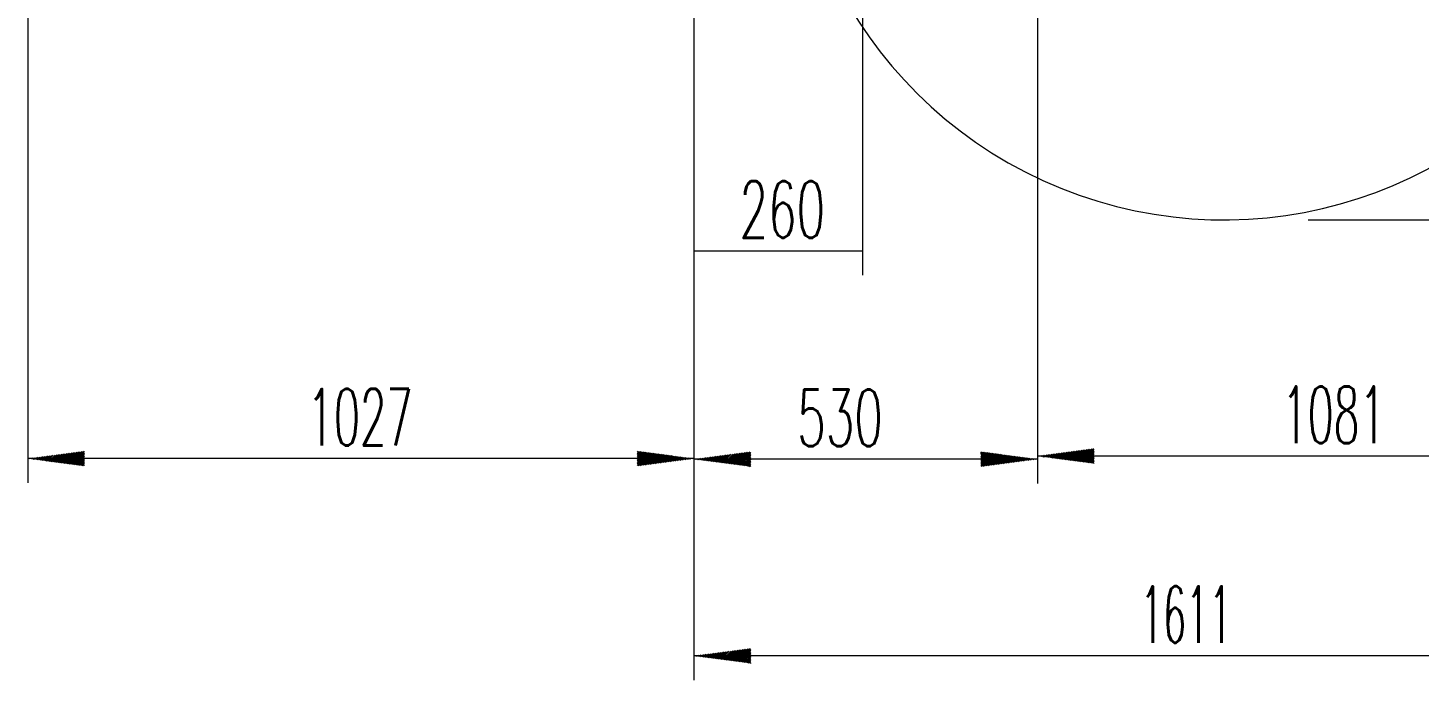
# Model space of a CAD drawing. Header units: millimetres. Extents: x 0 to 508, y 0 to 297.
# Drawn here: x 88.6 to 174.4, y 134.9 to 175.2 of the extents above; entities that cross this region are included whole.
import ezdxf

# ---------------------------------------------------------------- set-up
doc = ezdxf.new("R2010")
doc.units = ezdxf.units.MM
doc.layers.add('11', color=7, linetype='Continuous', true_color=0xffffff)
doc.layers.add('201', color=7, linetype='Continuous', true_color=0xffffff)
doc.styles.add('dinschmal', font='simplex.shx')
doc.dimstyles.get("Standard").update_dxf_attribs({"dimtxt": 0.18, "dimasz": 0.18, "dimexe": 0.18, "dimexo": 0.0625, "dimgap": 0.09, "dimtad": 0, "dimtih": 1, "dimtoh": 1, "dimdec": 4, "dimzin": 0, "dimdsep": 46, "dimtxsty": 'Standard', "dimcen": 0.09, "dimadec": 0, "dimazin": 0, "dimtfac": 1, "dimtdec": 4, "dimtofl": 0, "dimtmove": 0, "dimatfit": 3, "dimfxl": 1, "dimtolj": 1, "dimtzin": 0, "dimarcsym": 0})

# ---------------------------------------------------------------- blocks, each defined once
blk = doc.blocks.new('_U8')
at = {"layer": '201', "color": 250, "lineweight": 13}
for p, q in [((140.048216, 205.240153), (140.048216, 159.88724)), ((129.648216, 199.927843), (129.648216, 159.88724)), ((129.648216, 161.38724), (140.048216, 161.38724))]:
    blk.add_line(p, q, dxfattribs=at)
at = {"layer": '201', "color": 250, "lineweight": 18}
for points in [[(129.648216, 161.38724), (133.148215, 161.848024), (133.148218, 160.926456), (129.648216, 161.38724)], [(140.048216, 161.38724), (136.548218, 160.926456), (136.548215, 161.848024), (140.048216, 161.38724)]]:
    blk.add_solid(points, dxfattribs=at)
at = {"layer": '201', "color": 250, "linetype": 'Continuous', "lineweight": 18, "insert": (135.095304, 162.18724), "char_height": 3.5, "attachment_point": 8, "line_spacing_factor": 0.843373, "style": 'dinschmal'}
blk.add_mtext('\\W0.5872;260', dxfattribs=at)

msp = doc.modelspace()

# ---------------------------------------------------------------- hatches: boundary and pattern name
at = {"layer": '201', "linetype": 'Continuous', "lineweight": 13}
h = msp.add_hatch(dxfattribs=at)
h.set_pattern_fill('ANSI31', color=250, scale=0.02, style=0)
h.paths.add_polyline_path([(88.56, 148.567), (92.06, 149.028), (92.06, 148.106)], flags=0)
h = msp.add_hatch(dxfattribs=at)
h.set_pattern_fill('ANSI31', color=250, scale=0.02, style=0)
h.paths.add_polyline_path([(129.648, 148.567), (126.148, 148.106), (126.148, 149.028)], flags=0)
h = msp.add_hatch(dxfattribs=at)
h.set_pattern_fill('ANSI31', color=250, scale=0.02, style=0)
h.paths.add_polyline_path([(129.648, 148.531), (133.148, 148.992), (133.148, 148.07)], flags=0)
h = msp.add_hatch(dxfattribs=at)
h.set_pattern_fill('ANSI31', color=250, scale=0.02, style=0)
h.paths.add_polyline_path([(150.832, 148.531), (147.332, 148.07), (147.332, 148.992)], flags=0)
h = msp.add_hatch(dxfattribs=at)
h.set_pattern_fill('ANSI31', color=250, scale=0.02, style=0)
h.paths.add_polyline_path([(150.832, 148.724), (154.332, 149.185), (154.332, 148.263)], flags=0)
h = msp.add_hatch(dxfattribs=at)
h.set_pattern_fill('ANSI31', color=250, scale=0.02, style=0)
h.paths.add_polyline_path([(129.648, 136.39), (133.148, 136.851), (133.148, 135.93)], flags=0)

# ---------------------------------------------------------------- linework, layer by layer
at = {"layer": '11', "color": 250, "linetype": 'Continuous', "lineweight": 13}
for centre, radius, start, end in [((140.048, 205.74), 54.036, 323.51489, 153.51489), ((162.329, 190.139), 26.837, 168.00966, 327.99034)]:
    msp.add_arc(centre, radius, start, end, dxfattribs=at)
at = {"layer": '201', "color": 250, "linetype": 'Continuous', "lineweight": 13}
for p, q in [((88.56, 212.031), (88.56, 147.067)), ((150.832, 202.418), (150.832, 147.031)), ((150.832, 202.418), (150.832, 147.224)), ((129.648, 174.905), (129.648, 147.067)), ((129.648, 174.905), (129.648, 147.031)), ((129.648, 174.905), (129.648, 134.89)), ((167.534, 163.302), (221.533, 163.302)), ((129.648, 148.567), (88.56, 148.567)), ((150.832, 148.531), (129.648, 148.531)), ((194.085, 148.724), (150.832, 148.724)), ((194.085, 136.39), (129.648, 136.39))]:
    msp.add_line(p, q, dxfattribs=at)

# ---------------------------------------------------------------- texts
at = {"layer": '201', "color": 250, "linetype": 'Continuous', "lineweight": 18, "char_height": 3.5, "attachment_point": 7, "line_spacing_factor": 0.843373, "style": 'dinschmal'}
for s, insert in [('\\W0.5412;1027', (105.804, 149.367)), ('\\W0.5872;530', (136.013, 149.331)), ('\\W0.5315;1081', (165.912, 149.524)), ('\\W0.4714;1611', (157.168, 137.19))]:
    msp.add_mtext(s, dxfattribs=dict(at, insert=insert))

# ---------------------------------------------------------------- dimensions: what is measured, and where the dimension line sits
at = {"layer": '201', "color": 250, "linetype": 'Continuous', "lineweight": 18}
dim = msp.add_linear_dim(base=(140.048, 161.387), p1=(129.648, 200.428), p2=(140.048, 205.74), dimstyle='Standard', override={"dimtxt": 3.5, "dimasz": 3.5, "dimexe": 1.5, "dimexo": 0.5, "dimgap": 1.75, "dimtad": 1, "dimtih": 1, "dimtoh": 0, "dimdec": 0, "dimlfac": 25, "dimzin": 8, "dimdsep": 46, "dimlunit": 2, "dimtxsty": 'dinschmal', "dimsah": 1, "dimse1": 0, "dimse2": 0, "dimsd1": 0, "dimsd2": 0, "dimclrd": 250, "dimclre": 250, "dimclrt": 250, "dimtol": 0, "dimtm": -0.1, "dimtfac": 0.7, "dimtdec": 3, "dimtofl": 1, "dimtmove": 0, "dimatfit": 2, "dimtzin": 8, "dimlwd": 13, "dimlwe": 13}, dxfattribs=at)
dim.commit()
dim.dimension.update_dxf_attribs({"geometry": '_U8', "text_midpoint": (135.095, 161.387), "dimtype": 160})

doc.saveas('drawing.dxf')
